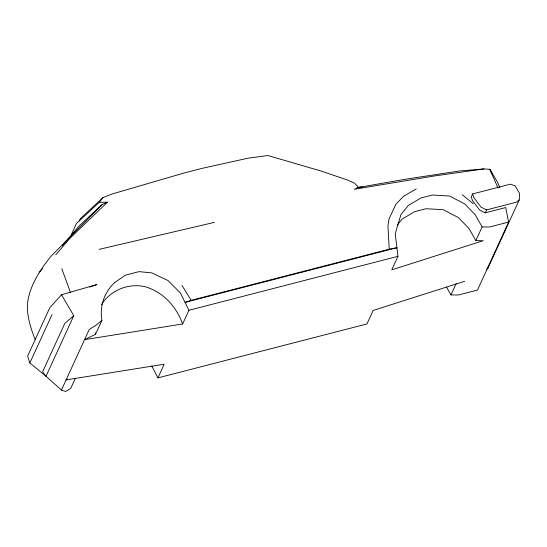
<?xml version="1.0" encoding="UTF-8"?>
<svg xmlns="http://www.w3.org/2000/svg" width="547" height="547" viewBox="0 0 547 547"><rect width="100%" height="100%" fill="white"/><g stroke="black" fill="none" stroke-linecap="round" stroke-linejoin="round"><path stroke-width="0.82" d="M486.276 269.78L488.04 267.989L519.212 200.004L519.65 193.686L515.288 185.939L510.454 184.168L472.622 193.932L471.261 196.899L472.41 200.434L479.698 210.144L485.237 212.845L505.722 207.552L508.642 222.075L477.469 290.067L458.365 294.997L450.967 294.908L446.537 287.12M488.04 267.989L488.348 266.348M71.459 234.424L76.477 223.477L99.253 202.308L103.041 197.549L111.978 194.041L183.806 173.091L202.773 168.196L248.359 158.131L267.941 155.526L321.021 171.033L347.133 179.888L354.524 183.183L358.394 187.224L362.162 187.183L357.834 187.546L354.449 189.248L434.373 175.97L483.938 168.927L489.75 169.269L497.449 182.028L499.78 187.566M79.267 220.906L80.272 218.718L103.041 197.549M75.322 378.394L70.727 388.418L65.565 391.474L61.442 390.073L46.003 376.268L29.846 362.976L52.02 314.607M73.777 315.694L46.003 376.268L42.639 371.762L64.813 323.393L73.777 315.694L61.524 294.758L96.969 284.536L89.845 287.031M61.442 390.073L89.216 329.499L95.896 325.315L101.899 320.426A46.844 44.013 24.6 0 1 114.508 282.696M114.501 282.69L125.454 275.141L139.02 271.633L151.779 272.878L167.963 280.502L180.401 292.966L188.927 310.279L182.65 323.968L84.553 339.673L95.534 334.306L101.899 320.426M151.779 366.025L157.926 377.895L164.203 364.206L66.105 379.905L67.568 379.187M475.856 240.612L482.133 226.923L475.295 214.875L464.69 203.894L449.456 195.997L432.321 195.033L420.971 197.959L408.397 205.405L400.944 214.581L395.235 233.76L397.956 256.331L391.768 269.835L483.261 240.694L475.856 240.612L469.018 228.564L458.413 217.583L443.179 209.686L426.051 208.722L414.694 211.648L402.12 219.094L397.327 224.995M485.237 212.845L486.598 209.877L516.313 202.205L519.212 200.004M450.967 294.908L456.198 283.503M39.657 271.948L42.42 268.734M62.29 245.596L79.404 225.672L102.173 204.51L107.383 202.205L99.253 202.308M55.76 254.827L70.255 237.945L107.383 202.205M61.524 294.758L49.791 307.729L27.617 356.097L29.846 362.976M102.173 204.51L51.199 256.099A553.619 143.287 -18 0 0 27.35 308.118C27.815 318.963 31.131 329.417 35.131 339.427M416.246 188.92L403.631 196.236L395.823 204.332L388.999 219.073L387.932 226.027L389.232 249.2L191.135 300.33L185.132 302.382L396.985 247.702L389.232 249.2M464.642 281.308L373.15 310.443L366.962 323.947L157.926 377.895M508.642 222.075L489.538 227.005L482.133 226.923M188.927 310.279L397.956 256.331M98.945 249.405L214.397 222.369M357.834 187.546L406.141 179.129L459.473 170.985L483.938 168.927M486.598 209.877L481.059 207.176L473.77 197.467L472.622 193.932M462.256 194.705L473.196 203.71M182.001 285.52L191.135 300.33M492.286 173.843L489.75 169.269L497.989 187.942M182.65 323.968C176.12 306.279 163.662 292.508 145.413 286.751C132.148 283.674 118.227 287.476 108.142 296.563A46.844 44.013 24.6 0 0 101.339 304.788M61.79 268.673L70.372 292.228M95.527 334.306A46.844 44.013 24.6 0 1 95.281 332.665"/></g></svg>
